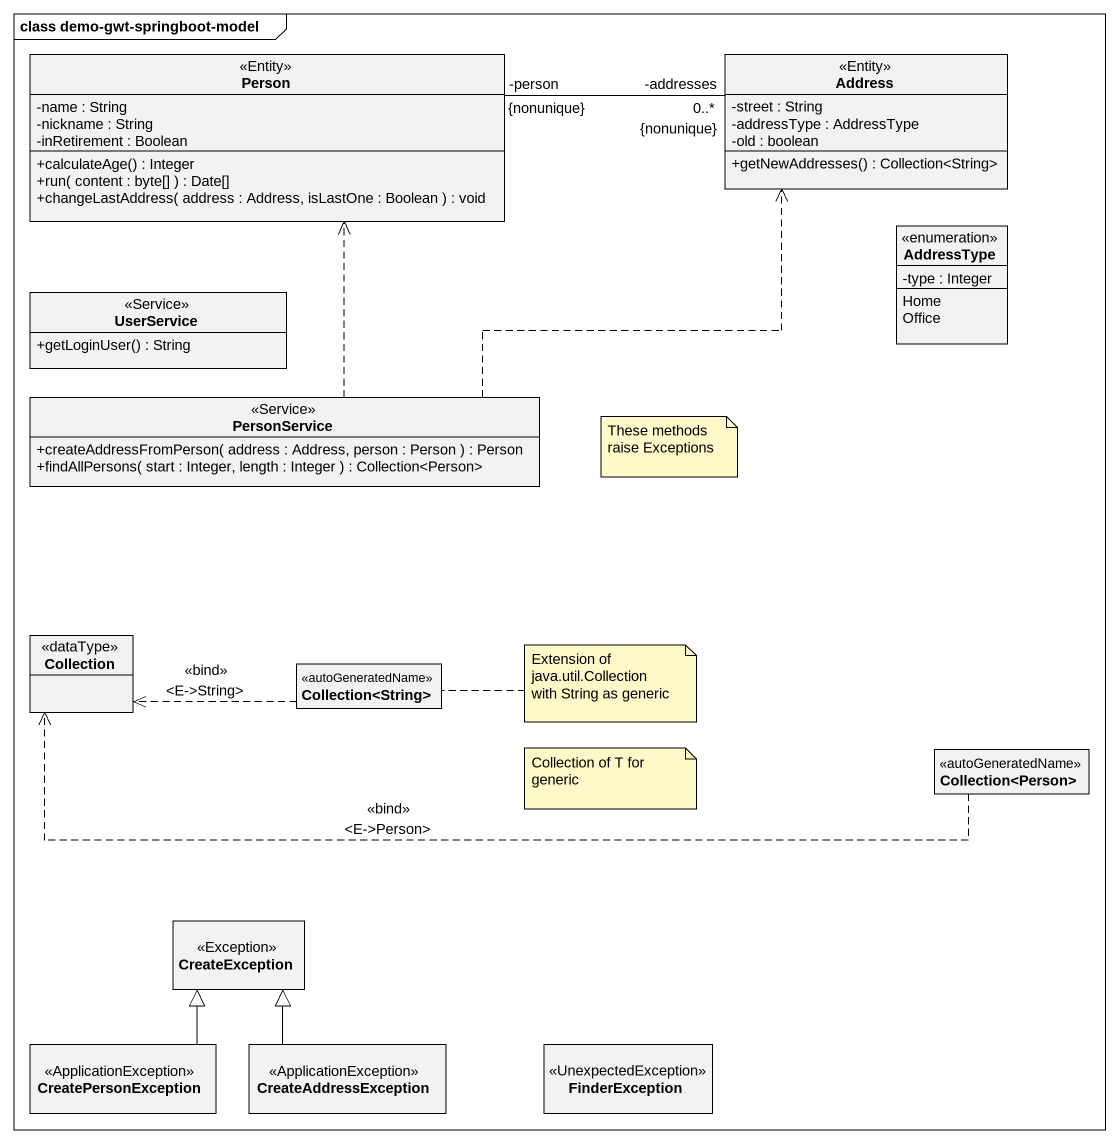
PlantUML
@startuml
mainframe class demo-gwt-springboot-model
hide circle
hide empty members
skinparam classAttributeIconSize 0
class "Person" as Person_ <<Entity>> {
  -name : String
  -nickname : String
  -inRetirement : Boolean
  +calculateAge() : Integer
  +run( content : byte[] ) : Date[]
  +changeLastAddress( address : Address, isLastOne : Boolean ) : void
}
class Address <<Entity>> {
  -street : String
  -addressType : AddressType
  -old : boolean
  +getNewAddresses() : Collection<String>
}
enum AddressType {
  -type : Integer
  Home
  Office
}
class UserService <<Service>> {
  +getLoginUser() : String
}
class PersonService <<Service>> {
  +createAddressFromPerson( address : Address, person : Person ) : Person
  +findAllPersons( start : Integer, length : Integer ) : Collection<Person>
}
class Collection <<dataType>>
class "Collection<String>" as Collection_String <<autoGeneratedName>>
class "Collection<Person>" as Collection_Person <<autoGeneratedName>>
class CreateException <<Exception>>
class CreatePersonException <<ApplicationException>>
class CreateAddressException <<ApplicationException>>
class FinderException <<UnexpectedException>>
Person_ "-person\n{nonunique}" -right- "0..*\n-addresses\n{nonunique}" Address
PersonService .up.> Person_
PersonService .right.> Address
Collection_String .left.> Collection : <<bind>>\n<E->String>
Collection_Person .left.> Collection : <<bind>>\n<E->Person>
CreatePersonException -up-|> CreateException
CreateAddressException -up-|> CreateException
note as N1
  These methods raise Exceptions
end note
note right of Collection_String : Extension of java.util.Collection with String as generic
note as N3
  Collection of T for generic
end note
@enduml
